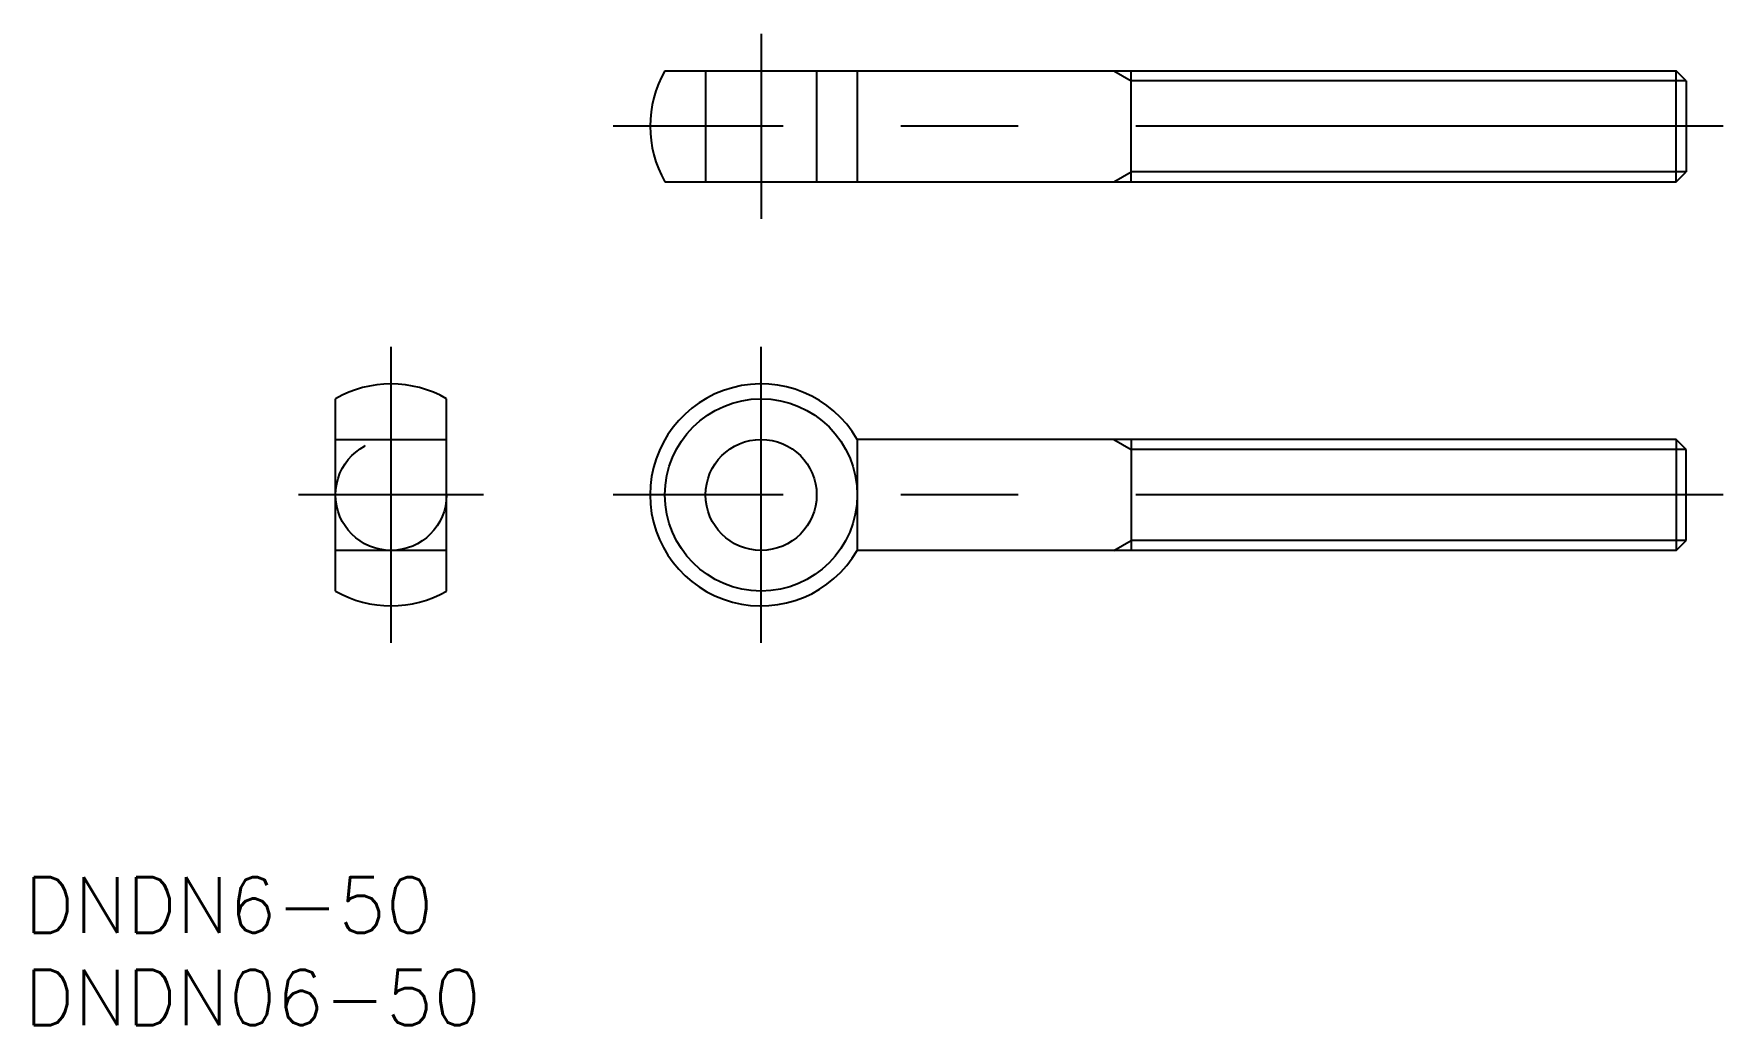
# Model space of a CAD drawing. Extents: x -19.3 to 72, y -28.7 to 24.9.
import ezdxf

# ---------------------------------------------------------------- set-up
doc = ezdxf.new("R2010")
doc.units = 0
doc.linetypes.add('CENTER', pattern=[50.8, 31.75, -6.35, 6.35, -6.35])
doc.linetypes.add('DASHED', pattern=[19.05, 12.7, -6.35])
doc.layers.get('0').update_dxf_attribs({"linetype": 'CONTINUOUS'})
doc.layers.add('CENTER', color=1, linetype='CENTER')
doc.styles.get("Standard").update_dxf_attribs({"font": 'txt.shx', "height": 3, "bigfont": 'bigfont.shx'})

# ---------------------------------------------------------------- blocks, each defined once
blk = doc.blocks.new('*U8')
at = {"color": 7, "linetype": 'CONTINUOUS'}
blk.add_text('DNDN6-50', height=3, dxfattribs=at).set_placement((-19.826, -23.671))
blk = doc.blocks.new('*U9')
at = {"color": 7, "linetype": 'CONTINUOUS'}
blk.add_text('DNDN06-50', height=3, dxfattribs=at).set_placement((-19.826, -28.671))

msp = doc.modelspace()

# ---------------------------------------------------------------- linework, layer by layer
at = {"color": 7, "linetype": 'CONTINUOUS'}
for p, q in [((14.804, 22.929), (69.459, 22.929)), ((25.196, 22.929), (25.196, 16.929)), ((40, 16.929), (40, 22.929)), ((69.459, 16.929), (69.459, 22.929)), ((70, 22.387), (69.459, 22.929)), ((70, 22.387), (70, 17.47)), ((69.459, 16.929), (70, 17.47)), ((14.804, 16.929), (69.459, 16.929)), ((-3, -5.196), (-3, 5.196)), ((3, -5.196), (3, 5.196)), ((69.459, 3), (25.196, 3)), ((25.196, 3), (25.196, -3)), ((40, 3), (40, -3)), ((70, 2.459), (69.459, 3)), ((69.459, 3), (69.459, -3)), ((70, -2.459), (70, 2.459)), ((69.459, -3), (70, -2.459)), ((69.459, -3), (25.196, -3))]:
    msp.add_line(p, q, dxfattribs=at)
at = {"color": 3, "linetype": 'DASHED'}
for p, q in [((17, 22.929), (17, 16.929)), ((23, 22.929), (23, 16.929)), ((-3, 3), (3, 3)), ((3, -3), (-3, -3))]:
    msp.add_line(p, q, dxfattribs=at)
at = {"color": 3, "linetype": 'CONTINUOUS'}
for p, q in [((39.062, 22.929), (40, 22.387)), ((70, 22.387), (40, 22.387)), ((39.062, 16.929), (40, 17.47)), ((70, 17.47), (40, 17.47)), ((39.062, 3), (40, 2.459)), ((70, 2.459), (40, 2.459)), ((39.062, -3), (40, -2.459)), ((70, -2.459), (40, -2.459))]:
    msp.add_line(p, q, dxfattribs=at)
at = {"color": 7, "linetype": 'CONTINUOUS'}
for radius in [5.196, 3]:
    msp.add_circle((20, 0), radius, dxfattribs=at)
at = {"color": 3, "linetype": 'DASHED'}
msp.add_circle((0, 0), 3, dxfattribs=at)
at = {"color": 7, "linetype": 'CONTINUOUS'}
for centre, start, end in [((20, 19.929), 150, 210), ((0, 0), 60, 120), ((20, 0), 30, 330), ((0, 0), 240, 300)]:
    msp.add_arc(centre, 6, start, end, dxfattribs=at)
at = {"layer": 'CENTER', "color": 1, "linetype": 'CENTER'}
for p, q in [((20, 24.929), (20, 14.929)), ((72, 19.929), (12, 19.929)), ((0, -8), (0, 8)), ((20, -8), (20, 8)), ((5, 0), (-5, 0)), ((72, 0), (12, 0))]:
    msp.add_line(p, q, dxfattribs=at)

# ---------------------------------------------------------------- block references
at = {"color": 7, "linetype": 'CONTINUOUS'}
for name in ['*U8', '*U9']:
    msp.add_blockref(name, (0, 0), dxfattribs=at)

doc.saveas('drawing.dxf')
